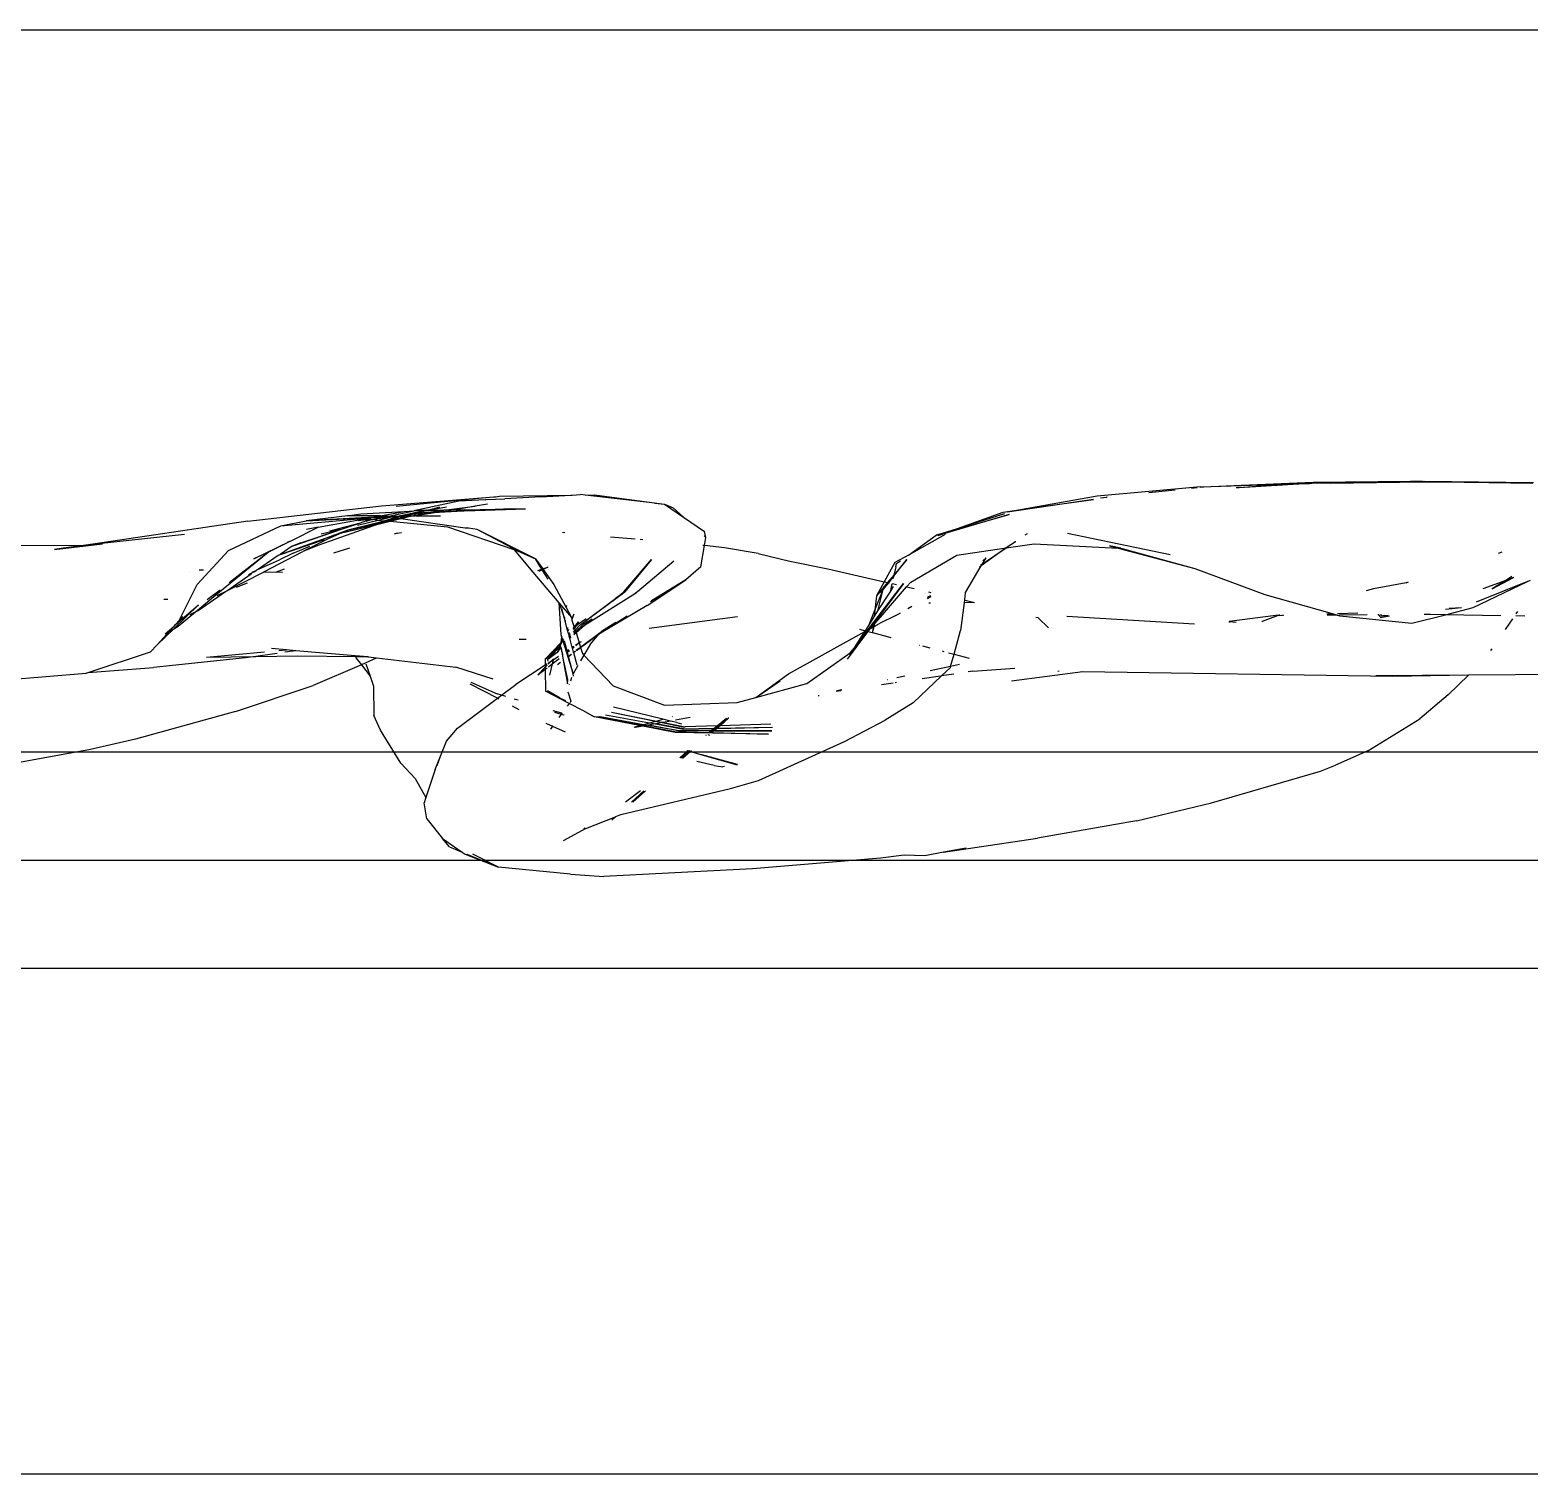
# Model space of a CAD drawing. Header units: millimetres. Extents: x -41292 to 298682, y -22072 to 33155.
# Drawn here: x 30890.4 to 31098, y -13759.4 to -13559.4 of the extents above; entities that cross this region are included whole.
import ezdxf

# ---------------------------------------------------------------- set-up
doc = ezdxf.new("R2010")
doc.units = ezdxf.units.MM
doc.layers.add('창호', color=4, linetype='Continuous')
doc.layers.add('틀', color=8, linetype='Continuous')

# ---------------------------------------------------------------- blocks, each defined once
blk = doc.blocks.new('rmfnasesx')
for p, q in [((58515.75, 1889.72), (58501.43, 1888.46)), ((58508.6, 1888.95), (58512.23, 1889.34)), ((58515.31, 1889.59), (58514.5, 1889.5)), ((58516.19, 1889.68), (58515.73, 1889.63)), ((58515.75, 1889.72), (58521.44, 1889.9)), ((58515.75, 1889.72), (58516.19, 1889.68)), ((58521.44, 1889.9), (58516.19, 1889.68)), ((58521.12, 1889.61), (58520.69, 1889.61)), ((58530.86, 1890.21), (58521.12, 1889.61)), ((58528.31, 1890.13), (58521.12, 1889.61)), ((58531.34, 1890.33), (58521.44, 1889.9)), ((58521.44, 1889.9), (58528.31, 1890.13)), ((58531.34, 1890.33), (58528.31, 1890.13)), ((58528.31, 1890.13), (58530.86, 1890.21)), ((58530.93, 1890.21), (58530.86, 1890.21)), ((58531.34, 1890.33), (58530.93, 1890.21)), ((58530.93, 1890.21), (58531.16, 1890.23)), ((58531.34, 1890.33), (58531.16, 1890.23)), ((58533.75, 1890.26), (58531.16, 1890.23)), ((58544.83, 1890.46), (58531.34, 1890.33)), ((58544.83, 1890.46), (58533.75, 1890.26)), ((58533.75, 1890.26), (58546.49, 1890.42)), ((58546.51, 1890.47), (58544.83, 1890.46)), ((58546.67, 1890.47), (58546.49, 1890.42)), ((58561.77, 1890.2), (58546.49, 1890.42)), ((58546.49, 1890.42), (58558.06, 1890.33)), ((58546.51, 1890.47), (58546.67, 1890.47)), ((58546.67, 1890.47), (58546.74, 1890.49)), ((58558.06, 1890.33), (58546.74, 1890.49)), ((58561.88, 1890.28), (58558.06, 1890.33)), ((58383.86, 1885), (58402.36, 1887.12)), ((58402.36, 1887.12), (58416.79, 1888.26)), ((58404.38, 1887.07), (58416.79, 1888.26)), ((58413.05, 1887.77), (58406.82, 1886.43)), ((58409.08, 1886.57), (58411.34, 1886.98)), ((58410.39, 1886.91), (58409.08, 1886.57)), ((58411, 1886.52), (58415.33, 1887.08)), ((58415.33, 1887.08), (58411.27, 1886.34)), ((58416.76, 1887.95), (58413.05, 1887.77)), ((58417.01, 1887.34), (58415.33, 1887.08)), ((58416.76, 1887.95), (58416.86, 1887.97)), ((58416.79, 1888.26), (58417.89, 1888.34)), ((58416.86, 1887.97), (58419.43, 1888.09)), ((58417.89, 1888.34), (58417.98, 1888.35)), ((58417.98, 1888.35), (58418.16, 1888.37)), ((58418.16, 1888.37), (58418.67, 1888.44)), ((58418.67, 1888.44), (58428.55, 1888.6)), ((58424.43, 1888.34), (58419.43, 1888.09)), ((58424.43, 1888.34), (58428.55, 1888.6)), ((58428.55, 1888.6), (58428.76, 1888.6)), ((58428.76, 1888.6), (58429.88, 1888.67)), ((58430.55, 1888.59), (58429.88, 1888.67)), ((58430.55, 1888.59), (58431.86, 1888.65)), ((58440.22, 1887.47), (58430.55, 1888.59)), ((58431.86, 1888.65), (58441.52, 1887.35)), ((58440.22, 1887.47), (58441.52, 1887.35)), ((58441.52, 1887.35), (58442.73, 1886.82)), ((58441.52, 1887.35), (58444.15, 1885.54)), ((58444.15, 1885.54), (58442.73, 1886.82)), ((58500.92, 1887.97), (58489.05, 1886.21)), ((58501.43, 1888.46), (58491.86, 1886.72)), ((58491.86, 1886.72), (58500.92, 1887.97)), ((58501.9, 1888.22), (58502.72, 1888.31)), ((58502.82, 1888.31), (58502.72, 1888.31)), ((58383.86, 1885), (58361.44, 1881.68)), ((58388.4, 1884.32), (58399.64, 1885.35)), ((58388.4, 1884.32), (58391.93, 1885.02)), ((58397.66, 1885.72), (58391.93, 1885.02)), ((58401.27, 1885.55), (58391.93, 1885.02)), ((58391.93, 1885.02), (58400.92, 1885.49)), ((58393.58, 1884.14), (58400, 1885.32)), ((58395.21, 1883.66), (58399.43, 1884.77)), ((58397.1, 1883.98), (58399.43, 1884.77)), ((58397.66, 1885.72), (58399.47, 1885.98)), ((58402.08, 1885.7), (58397.66, 1885.72)), ((58397.68, 1883.75), (58402.69, 1884.87)), ((58399.02, 1884.44), (58401.91, 1885.13)), ((58400.68, 1885.19), (58399.13, 1885.03)), ((58399.43, 1884.77), (58400.68, 1885.19)), ((58399.47, 1885.98), (58405.51, 1886.33)), ((58399.64, 1885.35), (58400, 1885.32)), ((58400, 1885.32), (58400.92, 1885.49)), ((58400, 1885.32), (58400.79, 1885.24)), ((58400.25, 1884.98), (58400.99, 1885.22)), ((58400.79, 1885.24), (58400.68, 1885.19)), ((58400.82, 1885.24), (58400.79, 1885.24)), ((58400.86, 1885.25), (58400.82, 1885.24)), ((58400.86, 1885.25), (58401.85, 1885.37)), ((58400.99, 1885.22), (58400.86, 1885.25)), ((58400.86, 1884.51), (58402.73, 1885.05)), ((58403, 1885.03), (58400.86, 1884.51)), ((58400.92, 1885.49), (58402.87, 1885.59)), ((58400.92, 1885.49), (58401.27, 1885.55)), ((58400.99, 1885.22), (58401.12, 1885.21)), ((58401.12, 1885.21), (58401.21, 1885.23)), ((58401.3, 1885.25), (58401.21, 1885.23)), ((58401.27, 1885.55), (58402.08, 1885.7)), ((58403.14, 1885.66), (58401.27, 1885.55)), ((58403.24, 1885.45), (58401.3, 1885.25)), ((58401.85, 1885.37), (58401.3, 1885.25)), ((58401.3, 1885.25), (58401.91, 1885.13)), ((58402.87, 1885.59), (58401.85, 1885.37)), ((58401.85, 1885.37), (58403.57, 1885.58)), ((58401.87, 1884.57), (58403.55, 1884.98)), ((58402.69, 1884.87), (58401.87, 1884.57)), ((58401.91, 1885.13), (58403.24, 1885.45)), ((58401.91, 1885.13), (58402.73, 1885.05)), ((58402.22, 1885.72), (58402.08, 1885.7)), ((58402.22, 1885.72), (58405.51, 1886.33)), ((58403.14, 1885.66), (58402.22, 1885.72)), ((58402.69, 1884.87), (58402.78, 1884.9)), ((58402.73, 1885.05), (58404.19, 1885.48)), ((58402.73, 1885.05), (58403, 1885.03)), ((58403, 1885.03), (58402.78, 1884.9)), ((58403.11, 1885.02), (58402.78, 1884.9)), ((58403.14, 1885.66), (58402.87, 1885.59)), ((58402.87, 1885.59), (58403.38, 1885.62)), ((58403.11, 1885.02), (58403, 1885.03)), ((58403.26, 1885.09), (58403.11, 1885.02)), ((58403.11, 1885.02), (58403.29, 1885)), ((58403.14, 1885.66), (58403.17, 1885.65)), ((58403.36, 1885.69), (58403.17, 1885.65)), ((58403.17, 1885.65), (58403.38, 1885.62)), ((58403.24, 1885.45), (58403.69, 1885.56)), ((58403.92, 1885.52), (58403.24, 1885.45)), ((58403.26, 1885.09), (58403.44, 1885.14)), ((58403.29, 1885), (58404.83, 1885.36)), ((58403.29, 1885), (58403.55, 1884.98)), ((58403.36, 1885.69), (58406.82, 1886.43)), ((58404, 1885.64), (58403.36, 1885.69)), ((58403.38, 1885.62), (58403.42, 1885.62)), ((58403.42, 1885.62), (58403.57, 1885.58)), ((58404.28, 1885.46), (58403.44, 1885.14)), ((58404.05, 1885.24), (58403.44, 1885.14)), ((58403.55, 1884.98), (58405.03, 1885.33)), ((58403.55, 1884.98), (58411.51, 1884.21)), ((58403.57, 1885.58), (58403.62, 1885.59)), ((58403.62, 1885.59), (58403.69, 1885.56)), ((58403.69, 1885.56), (58403.73, 1885.57)), ((58403.73, 1885.57), (58404, 1885.64)), ((58403.73, 1885.57), (58403.92, 1885.52)), ((58403.92, 1885.52), (58404.01, 1885.53)), ((58404, 1885.64), (58404.06, 1885.65)), ((58404.6, 1885.59), (58404.01, 1885.53)), ((58404.01, 1885.53), (58404.19, 1885.48)), ((58404.05, 1885.24), (58404.65, 1885.4)), ((58404.06, 1885.65), (58404.17, 1885.66)), ((58404.17, 1885.66), (58404.22, 1885.69)), ((58404.19, 1885.48), (58404.26, 1885.5)), ((58404.22, 1885.69), (58404.28, 1885.7)), ((58404.26, 1885.5), (58404.28, 1885.46)), ((58404.28, 1885.7), (58404.36, 1885.68)), ((58404.28, 1885.46), (58404.35, 1885.48)), ((58404.35, 1885.48), (58404.6, 1885.59)), ((58404.35, 1885.48), (58404.65, 1885.4)), ((58404.36, 1885.68), (58404.43, 1885.69)), ((58404.43, 1885.69), (58404.75, 1885.73)), ((58404.43, 1885.69), (58404.75, 1885.69)), ((58404.67, 1885.6), (58404.6, 1885.59)), ((58404.65, 1885.4), (58404.83, 1885.36)), ((58405.58, 1885.69), (58404.67, 1885.6)), ((58404.67, 1885.6), (58404.88, 1885.67)), ((58404.75, 1885.73), (58407.92, 1886.36)), ((58404.75, 1885.69), (58404.88, 1885.67)), ((58404.81, 1885.42), (58404.76, 1885.42)), ((58406.18, 1885.7), (58404.81, 1885.42)), ((58405.78, 1885.7), (58404.81, 1885.42)), ((58404.83, 1885.36), (58405.03, 1885.33)), ((58404.88, 1885.67), (58405.12, 1885.73)), ((58405.01, 1885.39), (58406.41, 1885.7)), ((58405.81, 1885.52), (58405.01, 1885.39)), ((58405.03, 1885.33), (58413.93, 1884.07)), ((58405.56, 1885.83), (58405.12, 1885.73)), ((58405.12, 1885.73), (58405.58, 1885.69)), ((58405.17, 1885.36), (58405.81, 1885.52)), ((58405.51, 1886.33), (58406.82, 1886.43)), ((58407.92, 1886.36), (58405.56, 1885.83)), ((58405.56, 1885.83), (58406.91, 1885.99)), ((58405.78, 1885.7), (58405.58, 1885.69)), ((58405.93, 1885.73), (58405.78, 1885.7)), ((58406.95, 1885.71), (58405.81, 1885.52)), ((58405.81, 1885.52), (58406.41, 1885.7)), ((58406.91, 1885.99), (58405.93, 1885.73)), ((58406.18, 1885.7), (58405.93, 1885.73)), ((58406.34, 1885.73), (58406.18, 1885.7)), ((58406.41, 1885.7), (58406.34, 1885.73)), ((58406.41, 1885.7), (58406.55, 1885.73)), ((58406.55, 1885.73), (58406.58, 1885.7)), ((58406.58, 1885.7), (58406.7, 1885.73)), ((58406.7, 1885.73), (58407.07, 1885.85)), ((58406.7, 1885.73), (58406.95, 1885.71)), ((58406.82, 1886.43), (58407.54, 1886.49)), ((58407.02, 1886.01), (58406.91, 1885.99)), ((58407.11, 1885.73), (58406.95, 1885.71)), ((58408.71, 1886.5), (58407.02, 1886.01)), ((58408.83, 1886.24), (58407.02, 1886.01)), ((58407.92, 1886.05), (58407.02, 1886.01)), ((58407.07, 1885.85), (58407.27, 1885.87)), ((58409.07, 1886.05), (58407.11, 1885.73)), ((58407.11, 1885.73), (58410.54, 1885.74)), ((58407.27, 1885.87), (58407.92, 1886.05)), ((58407.54, 1886.49), (58408.55, 1886.5)), ((58408.55, 1886.5), (58407.92, 1886.36)), ((58407.92, 1886.05), (58408.09, 1886.06)), ((58408.2, 1886.1), (58408.09, 1886.06)), ((58408.26, 1886.1), (58408.2, 1886.1)), ((58408.26, 1886.1), (58410.42, 1886.28)), ((58408.26, 1886.1), (58408.83, 1886.24)), ((58409.64, 1886.15), (58408.26, 1886.1)), ((58408.55, 1886.5), (58408.71, 1886.5)), ((58408.71, 1886.5), (58408.83, 1886.5)), ((58409.08, 1886.57), (58408.83, 1886.5)), ((58408.83, 1886.24), (58411, 1886.52)), ((58408.83, 1886.5), (58411, 1886.52)), ((58408.83, 1886.24), (58410.42, 1886.28)), ((58409.17, 1886.06), (58409.07, 1886.05)), ((58409.64, 1886.15), (58409.17, 1886.06)), ((58409.7, 1886.15), (58409.64, 1886.15)), ((58410.42, 1886.28), (58409.7, 1886.15)), ((58410.34, 1886.18), (58409.7, 1886.15)), ((58415.33, 1886.45), (58410.34, 1886.18)), ((58411.84, 1886.34), (58410.34, 1886.18)), ((58410.42, 1886.28), (58410.52, 1886.28)), ((58410.52, 1886.28), (58410.56, 1886.3)), ((58410.56, 1886.3), (58410.62, 1886.3)), ((58410.62, 1886.3), (58410.68, 1886.32)), ((58410.68, 1886.32), (58410.75, 1886.32)), ((58410.75, 1886.32), (58410.79, 1886.3)), ((58410.79, 1886.3), (58411.27, 1886.34)), ((58413.87, 1886.55), (58411, 1886.52)), ((58411.27, 1886.34), (58411.84, 1886.34)), ((58411.84, 1886.34), (58412.28, 1886.38)), ((58412.28, 1886.38), (58420.23, 1886.71)), ((58412.28, 1886.38), (58413.87, 1886.55)), ((58412.28, 1886.38), (58415.33, 1886.45)), ((58413.87, 1886.55), (58420.23, 1886.71)), ((58420.23, 1886.71), (58415.33, 1886.45)), ((58415.33, 1886.45), (58422.28, 1886.67)), ((58420.23, 1886.71), (58422.28, 1886.67)), ((58444.15, 1885.54), (58447.08, 1883.53)), ((58489.26, 1885.92), (58480.34, 1883.29)), ((58480.85, 1883.5), (58489.26, 1885.92)), ((58482.1, 1883.95), (58488.45, 1886.25)), ((58482.1, 1883.95), (58488.68, 1886.05)), ((58488.45, 1886.25), (58491.86, 1886.72)), ((58491.86, 1886.72), (58489.05, 1886.21)), ((58375.06, 1883.14), (58361.44, 1881.68)), ((58381.15, 1880.93), (58388.4, 1884.32)), ((58388.31, 1880.37), (58395.77, 1883.05)), ((58389.75, 1882.22), (58393.58, 1884.14)), ((58390, 1881.53), (58397.1, 1883.98)), ((58391.17, 1881.98), (58397.1, 1883.98)), ((58395.33, 1882.74), (58391.48, 1880.76)), ((58393.58, 1884.14), (58391.98, 1883.85)), ((58401.87, 1884.57), (58393.66, 1881.65)), ((58394.01, 1883.24), (58397.1, 1883.98)), ((58395.33, 1882.74), (58396.47, 1883.23)), ((58395.33, 1882.74), (58395.98, 1883.1)), ((58395.98, 1883.1), (58395.77, 1883.05)), ((58395.98, 1883.1), (58396.01, 1883.11)), ((58396.01, 1883.11), (58396.06, 1883.12)), ((58396.09, 1883.14), (58396.06, 1883.12)), ((58396.09, 1883.14), (58396.29, 1883.24)), ((58396.47, 1883.23), (58396.09, 1883.14)), ((58397.68, 1883.75), (58396.29, 1883.24)), ((58396.29, 1883.24), (58396.47, 1883.23)), ((58396.47, 1883.23), (58396.75, 1883.35)), ((58396.75, 1883.35), (58396.86, 1883.38)), ((58396.86, 1883.38), (58401.87, 1884.57)), ((58396.86, 1883.38), (58397.68, 1883.75)), ((58400.86, 1884.51), (58397.68, 1883.75)), ((58404.54, 1883.3), (58404.11, 1883.17)), ((58404.54, 1883.3), (58405.14, 1883.43)), ((58411.51, 1884.21), (58420.67, 1881.07)), ((58413.93, 1884.07), (58414.3, 1884.05)), ((58414.4, 1884), (58414.3, 1884.05)), ((58415.62, 1883.82), (58414.4, 1884)), ((58421.27, 1880.83), (58415.62, 1883.82)), ((58423.69, 1879.78), (58415.62, 1883.82)), ((58427.72, 1883.37), (58427.42, 1883.39)), ((58434.08, 1882.83), (58437.47, 1882.54)), ((58447.27, 1882.73), (58447.02, 1882.93)), ((58447.07, 1881.59), (58447.27, 1882.73)), ((58447.27, 1882.73), (58447.08, 1883.53)), ((58480.4, 1883.12), (58475.33, 1880.29)), ((58475.33, 1880.29), (58479.17, 1883.02)), ((58479.17, 1883.02), (58482.1, 1883.95)), ((58480.85, 1883.5), (58479.17, 1883.02)), ((58479.17, 1883.02), (58480, 1883.19)), ((58479.45, 1882.99), (58480, 1883.19)), ((58480, 1883.19), (58480.05, 1883.2)), ((58480.13, 1883.22), (58480.05, 1883.2)), ((58480.34, 1883.29), (58480.13, 1883.22)), ((58480.34, 1883.29), (58480.85, 1883.5)), ((58491.77, 1883.23), (58491.45, 1883.02)), ((58511.57, 1880.31), (58497.34, 1883.26)), ((58348.43, 1881.61), (58361.4, 1881.68)), ((58357.05, 1881.04), (58363.7, 1881.82)), ((58358.33, 1881.26), (58357.05, 1881.04)), ((58359.36, 1881.38), (58358.33, 1881.26)), ((58362.72, 1881.76), (58359.36, 1881.38)), ((58361.4, 1881.68), (58359.36, 1881.38)), ((58361.4, 1881.68), (58361.44, 1881.68)), ((58376.83, 1876.23), (58381.15, 1880.93)), ((58379.71, 1874.99), (58386.67, 1880.67)), ((58381.27, 1876.49), (58386.67, 1880.67)), ((58384.66, 1879.75), (58389.61, 1882.18)), ((58386.67, 1880.67), (58384.66, 1879.75)), ((58386.05, 1877.96), (58391.48, 1880.76)), ((58386.67, 1880.67), (58389.61, 1882.18)), ((58394.41, 1882.4), (58388.16, 1880.27)), ((58390, 1881.53), (58388.31, 1880.37)), ((58389.35, 1882.12), (58389.61, 1882.18)), ((58389.61, 1882.18), (58389.63, 1882.2)), ((58389.63, 1882.2), (58389.75, 1882.22)), ((58391.17, 1881.98), (58390, 1881.53)), ((58390.14, 1880.53), (58392.41, 1881.5)), ((58393.66, 1881.65), (58391.48, 1880.76)), ((58397.92, 1881.26), (58395.69, 1880.57)), ((58420.67, 1881.07), (58420.7, 1881.03)), ((58420.7, 1881.03), (58421.27, 1880.83)), ((58420.7, 1881.03), (58423.3, 1877.91)), ((58421.27, 1880.83), (58423.69, 1879.78)), ((58438.19, 1882.48), (58438.56, 1882.45)), ((58446.55, 1878.67), (58447.07, 1881.59)), ((58447.07, 1881.59), (58446.87, 1881.61)), ((58449.86, 1881.29), (58447.07, 1881.59)), ((58454.51, 1880.5), (58449.86, 1881.29)), ((58482, 1880.27), (58488.85, 1881.27)), ((58488.85, 1881.27), (58485.41, 1878.8)), ((58485.58, 1879.09), (58488.85, 1881.27)), ((58490.14, 1882.14), (58488.85, 1881.27)), ((58488.85, 1881.27), (58492.72, 1881.84)), ((58490.2, 1882.14), (58490.14, 1882.14)), ((58492.72, 1881.84), (58504.38, 1881.24)), ((58504.73, 1881.23), (58503.17, 1881.57)), ((58503.17, 1881.57), (58504.38, 1881.24)), ((58504.38, 1881.24), (58514.97, 1878.42)), ((58504.38, 1881.24), (58504.73, 1881.23)), ((58504.73, 1881.23), (58514.97, 1878.42)), ((58557.01, 1880.55), (58557.17, 1880.6)), ((58557.17, 1880.6), (58557.54, 1880.73)), ((58388.03, 1880.22), (58385.32, 1878.32)), ((58385.32, 1878.32), (58388.23, 1879.62)), ((58388.16, 1880.27), (58388.03, 1880.22)), ((58388.18, 1880.32), (58388.16, 1880.27)), ((58388.18, 1880.32), (58388.31, 1880.37)), ((58390.14, 1880.53), (58388.23, 1879.62)), ((58424.56, 1878.34), (58423.69, 1879.78)), ((58423.69, 1879.78), (58424.68, 1878.39)), ((58424.68, 1878.39), (58425.37, 1878.62)), ((58425.37, 1878.62), (58424.74, 1878.31)), ((58435.92, 1875.19), (58439.74, 1879.66)), ((58439.74, 1879.66), (58436.03, 1875.19)), ((58442.82, 1879.43), (58437.78, 1875.2)), ((58446.55, 1878.67), (58444.47, 1876.86)), ((58454.51, 1880.5), (58458.88, 1879.44)), ((58458.88, 1879.44), (58464.15, 1878.4)), ((58473.45, 1879.24), (58471.97, 1876.6)), ((58473.26, 1877.32), (58475.1, 1879.65)), ((58475.1, 1879.65), (58473.31, 1877.52)), ((58473.56, 1878.66), (58473.31, 1877.52)), ((58475.33, 1880.29), (58473.45, 1879.24)), ((58473.56, 1878.66), (58473.66, 1879.11)), ((58473.66, 1879.11), (58474.06, 1879.39)), ((58474.2, 1879.43), (58474.06, 1879.39)), ((58475.63, 1876.55), (58482, 1880.27)), ((58483.2, 1875.09), (58485.41, 1878.8)), ((58485.41, 1878.8), (58485.15, 1878.62)), ((58485.31, 1878.9), (58485.3, 1878.88)), ((58485.31, 1878.9), (58485.57, 1879.06)), ((58485.41, 1878.8), (58485.57, 1879.06)), ((58485.57, 1879.06), (58485.58, 1879.09)), ((58485.58, 1879.09), (58486.07, 1879.9)), ((58485.63, 1879.47), (58486.07, 1879.9)), ((58375.74, 1877.93), (58375.7, 1877.93)), ((58377.11, 1878.24), (58377.72, 1878.22)), ((58380.92, 1875.32), (58385.92, 1877.89)), ((58380.92, 1875.32), (58384.29, 1877.69)), ((58384.1, 1877.63), (58383.93, 1877.52)), ((58384.16, 1877.65), (58384.1, 1877.63)), ((58384.31, 1877.76), (58384.16, 1877.65)), ((58384.16, 1877.65), (58384.29, 1877.69)), ((58384.29, 1877.69), (58384.4, 1877.77)), ((58384.4, 1877.77), (58384.31, 1877.76)), ((58384.43, 1877.82), (58384.4, 1877.77)), ((58384.51, 1877.9), (58384.43, 1877.82)), ((58384.61, 1877.91), (58384.51, 1877.9)), ((58384.61, 1877.91), (58384.75, 1878)), ((58384.64, 1877.98), (58384.61, 1877.91)), ((58384.67, 1878), (58384.64, 1877.98)), ((58384.67, 1878), (58384.73, 1878)), ((58384.78, 1878.07), (58384.73, 1878)), ((58384.73, 1878), (58384.75, 1878)), ((58384.75, 1878), (58384.8, 1878.04)), ((58384.78, 1878.07), (58384.85, 1878.07)), ((58384.8, 1878.04), (58384.85, 1878.07)), ((58384.85, 1878.07), (58385.03, 1878.19)), ((58385.32, 1878.32), (58385.03, 1878.19)), ((58385.92, 1877.89), (58386.05, 1877.96)), ((58387.78, 1877.91), (58385.92, 1877.89)), ((58386.05, 1877.96), (58387.78, 1877.91)), ((58388.87, 1878.32), (58387.78, 1877.91)), ((58388.63, 1877.88), (58387.78, 1877.91)), ((58423.3, 1877.91), (58423.33, 1877.92)), ((58423.3, 1877.91), (58426.92, 1873.68)), ((58424, 1878.15), (58424.56, 1878.34)), ((58424.62, 1878.24), (58424.16, 1878.01)), ((58424.56, 1878.34), (58424.68, 1878.39)), ((58424.62, 1878.24), (58424.56, 1878.34)), ((58424.74, 1878.31), (58424.62, 1878.24)), ((58425.41, 1876.93), (58424.62, 1878.24)), ((58424.68, 1878.39), (58424.74, 1878.31)), ((58424.74, 1878.31), (58426.23, 1876.2)), ((58439.14, 1873.32), (58444.47, 1876.86)), ((58444.47, 1876.86), (58439.61, 1873.83)), ((58444.47, 1876.86), (58439.75, 1873.97)), ((58464.15, 1878.4), (58471.97, 1876.6)), ((58471.97, 1876.6), (58470.88, 1874.66)), ((58472.44, 1876.49), (58470.88, 1874.66)), ((58471.84, 1875.52), (58472.58, 1876.46)), ((58471.97, 1876.6), (58472.44, 1876.49)), ((58473.31, 1877.52), (58472.44, 1876.49)), ((58472.44, 1876.49), (58472.58, 1876.46)), ((58472.58, 1876.46), (58473.26, 1877.32)), ((58472.58, 1876.46), (58472.66, 1876.44)), ((58473.26, 1877.32), (58473.19, 1877.03)), ((58473.31, 1877.52), (58473.26, 1877.32)), ((58475.06, 1875.89), (58475.63, 1876.55)), ((58514.97, 1878.42), (58524.67, 1874.83)), ((58544.22, 1876.46), (58539.72, 1875.6)), ((58544.22, 1876.46), (58544.58, 1876.58)), ((58553.53, 1873.01), (58561.06, 1876.64)), ((58561.06, 1876.64), (58553.92, 1873.74)), ((58558.02, 1876.78), (58554.85, 1875.62)), ((58556.13, 1875.61), (58559.11, 1877.18)), ((58558.02, 1876.78), (58556.13, 1875.61)), ((58558.86, 1877.3), (58558.02, 1876.78)), ((58559.11, 1877.18), (58558.02, 1876.78)), ((58561.06, 1876.64), (58561.44, 1876.82)), ((58374.39, 1871.3), (58376.83, 1876.23)), ((58376.58, 1872.41), (58379.71, 1874.99)), ((58376.96, 1872.6), (58380.75, 1875.22)), ((58378.21, 1874.12), (58379.99, 1875.49)), ((58380.22, 1874.95), (58379.57, 1874.63)), ((58380.22, 1874.95), (58380.75, 1875.22)), ((58380.75, 1875.22), (58380.92, 1875.32)), ((58383.75, 1876.38), (58382.25, 1875.81)), ((58426.23, 1876.2), (58427.91, 1873.03)), ((58429.83, 1870.56), (58436.03, 1875.19)), ((58430.45, 1870.56), (58437.54, 1875.03)), ((58436.03, 1875.19), (58434.75, 1874.29)), ((58434.75, 1874.29), (58435.92, 1875.19)), ((58435.92, 1875.19), (58436.03, 1875.19)), ((58437.51, 1875.03), (58437.64, 1875.11)), ((58437.64, 1875.11), (58437.54, 1875.03)), ((58437.78, 1875.2), (58437.64, 1875.11)), ((58468.08, 1867.81), (58474.63, 1876.33)), ((58470.67, 1872.65), (58471.84, 1875.52)), ((58470.88, 1874.66), (58470.67, 1872.65)), ((58474.63, 1876.33), (58470.75, 1871.12)), ((58471.84, 1875.52), (58470.88, 1874.66)), ((58471.1, 1872.54), (58471.84, 1875.52)), ((58471.1, 1872.54), (58472.78, 1875.17)), ((58471.43, 1871.7), (58475.06, 1875.89)), ((58473.03, 1876.29), (58472.78, 1875.17)), ((58472.78, 1875.17), (58473.25, 1875.92)), ((58473.1, 1876.34), (58473.65, 1876.21)), ((58475.06, 1875.89), (58476.09, 1875.65)), ((58478.4, 1874.49), (58477.93, 1874.21)), ((58477.97, 1874.44), (58478.4, 1874.69)), ((58478.09, 1875.19), (58478.41, 1875.12)), ((58483.19, 1875.07), (58483.02, 1873.68)), ((58483.19, 1875.07), (58483.2, 1875.09)), ((58524.67, 1874.83), (58533.97, 1872.18)), ((58539.72, 1875.6), (58538.69, 1875.33)), ((58372.75, 1874.15), (58372.2, 1874.14)), ((58373.59, 1870.08), (58376.99, 1873.41)), ((58373.8, 1870.64), (58376.99, 1873.41)), ((58374.19, 1870.43), (58376.58, 1872.41)), ((58375.88, 1872.05), (58376.58, 1872.41)), ((58376.58, 1872.41), (58376.96, 1872.6)), ((58426.92, 1873.68), (58427.19, 1869.28)), ((58426.92, 1873.68), (58426.97, 1873.62)), ((58426.97, 1873.62), (58428.64, 1871.65)), ((58426.97, 1873.62), (58427.68, 1871.5)), ((58427.68, 1871.5), (58427.31, 1872.86)), ((58427.96, 1873.32), (58427.91, 1873.03)), ((58427.91, 1873.03), (58428.64, 1871.65)), ((58429.83, 1870.56), (58434.75, 1874.29)), ((58439.14, 1873.32), (58432.75, 1869.53)), ((58469.82, 1870.53), (58470.67, 1872.65)), ((58470.67, 1872.65), (58470.58, 1871.72)), ((58470.58, 1871.72), (58471.1, 1872.54)), ((58473.58, 1871.92), (58474.21, 1872.28)), ((58475.23, 1872.87), (58475.79, 1873.19)), ((58478.38, 1873.63), (58478.12, 1873.62)), ((58483.02, 1873.68), (58482.53, 1869.84)), ((58484.32, 1873.7), (58483.02, 1873.68)), ((58483.19, 1874.02), (58484.45, 1873.73)), ((58534.71, 1872.2), (58537.54, 1872.3)), ((58551.88, 1872.99), (58549.66, 1872.75)), ((58549.7, 1872.03), (58553.53, 1873.01)), ((58551.88, 1872.99), (58550.2, 1872.88)), ((58559.49, 1872.17), (58559.68, 1872.45)), ((58372.4, 1869.37), (58373.64, 1870.46)), ((58373.64, 1870.46), (58372.97, 1869.71)), ((58373.59, 1870.08), (58374.19, 1870.43)), ((58373.64, 1870.46), (58373.69, 1870.5)), ((58373.69, 1870.5), (58373.8, 1870.64)), ((58373.8, 1870.64), (58374.37, 1871.27)), ((58374.37, 1871.27), (58374.39, 1871.3)), ((58374.39, 1871.3), (58374.83, 1871.8)), ((58427.7, 1871.65), (58427.68, 1871.5)), ((58427.82, 1870.99), (58427.68, 1871.5)), ((58427.82, 1870.99), (58427.83, 1871.24)), ((58428.08, 1870.01), (58427.82, 1870.99)), ((58428.64, 1871.65), (58428.71, 1871.44)), ((58428.71, 1871.44), (58428.68, 1871.39)), ((58428.68, 1871.39), (58428.73, 1871.36)), ((58428.73, 1871.36), (58428.7, 1871.28)), ((58428.7, 1871.28), (58429.05, 1870.32)), ((58428.99, 1872.1), (58428.71, 1871.44)), ((58428.99, 1872.1), (58428.73, 1871.36)), ((58428.88, 1870.11), (58429.05, 1870.32)), ((58429.05, 1870.32), (58429.63, 1871.02)), ((58429.05, 1870.32), (58429.08, 1870.23)), ((58429.63, 1871.02), (58429.08, 1870.23)), ((58429.08, 1870.23), (58429.09, 1870.18)), ((58429.5, 1870.61), (58429.09, 1870.18)), ((58429.19, 1869.88), (58429.83, 1870.56)), ((58429.24, 1869.7), (58430.39, 1870.77)), ((58429.29, 1869.54), (58430.45, 1870.56)), ((58430.68, 1871.44), (58429.5, 1870.61)), ((58430.39, 1870.77), (58431.52, 1871.45)), ((58436.39, 1871.81), (58432.75, 1869.53)), ((58434.82, 1870.94), (58432.82, 1869.71)), ((58451.67, 1871.72), (58439.42, 1870.11)), ((58469.36, 1869.81), (58469.82, 1870.53)), ((58469.82, 1870.53), (58470.58, 1871.72)), ((58470.48, 1870.75), (58469.96, 1870.05)), ((58469.96, 1870.05), (58470.46, 1870.54)), ((58469.96, 1870.05), (58470.43, 1870.31)), ((58470.36, 1869.55), (58470.57, 1870.39)), ((58470.43, 1870.31), (58470.36, 1869.55)), ((58470.46, 1870.54), (58470.43, 1870.31)), ((58470.43, 1870.31), (58470.57, 1870.39)), ((58470.46, 1870.54), (58470.67, 1870.79)), ((58470.48, 1870.75), (58470.46, 1870.54)), ((58470.75, 1871.12), (58470.48, 1870.75)), ((58470.57, 1870.39), (58470.67, 1870.79)), ((58470.57, 1870.39), (58471.29, 1870.79)), ((58470.67, 1870.79), (58471.43, 1871.7)), ((58470.67, 1870.79), (58470.75, 1871.12)), ((58473.58, 1871.92), (58471.29, 1870.79)), ((58493.29, 1871.58), (58492.96, 1871.66)), ((58494.73, 1870.2), (58493.29, 1871.58)), ((58514.93, 1870.72), (58497.27, 1871.76)), ((58526.17, 1871.92), (58519.72, 1871.09)), ((58519.81, 1870.95), (58519.72, 1871.09)), ((58519.72, 1871.09), (58520.69, 1870.97)), ((58524.29, 1871.07), (58524.24, 1871.06)), ((58526.5, 1871.93), (58524.29, 1871.07)), ((58526.5, 1871.93), (58526.17, 1871.92)), ((58526.69, 1872), (58526.5, 1871.93)), ((58526.5, 1871.93), (58527.1, 1871.95)), ((58527.31, 1871.93), (58527.1, 1871.95)), ((58533.24, 1872.16), (58533.97, 1872.18)), ((58534.66, 1871.98), (58533.28, 1871.97)), ((58533.97, 1872.18), (58534.66, 1871.98)), ((58534.66, 1871.98), (58535.04, 1871.87)), ((58538.82, 1872.01), (58534.93, 1871.98)), ((58535.04, 1871.87), (58545.02, 1870.84)), ((58540.45, 1872.02), (58540.31, 1872.02)), ((58540.84, 1871.99), (58540.42, 1871.9)), ((58540.48, 1871.82), (58541.3, 1871.94)), ((58541.74, 1871.9), (58540.52, 1871.77)), ((58540.64, 1871.64), (58541.93, 1871.88)), ((58545.02, 1870.84), (58549.7, 1872.03)), ((58547.59, 1872.07), (58546.71, 1872.07)), ((58549.7, 1872.03), (58547.59, 1872.07)), ((58557.36, 1871.89), (58549.7, 1872.03)), ((58557.99, 1869.98), (58559.01, 1871.47)), ((58560.67, 1871.82), (58559.44, 1871.85)), ((58371.31, 1867.85), (58373.59, 1870.08)), ((58372.93, 1869.69), (58371.31, 1867.85)), ((58372.4, 1869.37), (58372.93, 1869.69)), ((58372.97, 1869.71), (58372.93, 1869.69)), ((58372.97, 1869.71), (58373.59, 1870.08)), ((58422.39, 1868.59), (58421.41, 1868.57)), ((58427.17, 1868.14), (58425.02, 1865.85)), ((58427.26, 1868.15), (58427.15, 1867.86)), ((58427.17, 1868.14), (58427.15, 1868.01)), ((58427.29, 1868.95), (58427.17, 1868.14)), ((58427.19, 1869.28), (58427.29, 1868.95)), ((58427.26, 1868.15), (58427.29, 1868.18)), ((58427.31, 1869.06), (58427.29, 1868.95)), ((58427.29, 1868.95), (58427.43, 1868.5)), ((58427.29, 1868.18), (58427.47, 1868.39)), ((58427.34, 1868.32), (58427.29, 1868.18)), ((58427.36, 1868.34), (58427.34, 1868.32)), ((58427.43, 1868.5), (58427.36, 1868.34)), ((58427.47, 1868.39), (58427.36, 1868.34)), ((58427.51, 1868.69), (58427.43, 1868.5)), ((58427.43, 1868.5), (58427.45, 1868.44)), ((58427.57, 1868.57), (58427.45, 1868.44)), ((58427.45, 1868.44), (58427.59, 1868.54)), ((58427.45, 1868.44), (58427.47, 1868.39)), ((58427.47, 1868.39), (58428.87, 1863.85)), ((58427.73, 1868.2), (58427.69, 1868.35)), ((58427.75, 1868.23), (58427.73, 1868.2)), ((58427.74, 1868.16), (58427.73, 1868.2)), ((58427.74, 1868.16), (58427.77, 1868.19)), ((58428.04, 1867), (58427.74, 1868.16)), ((58428.17, 1870.2), (58428.08, 1870.01)), ((58428.15, 1869.75), (58428.08, 1870.01)), ((58428.24, 1869.99), (58428.15, 1869.75)), ((58428.26, 1869.36), (58428.15, 1869.75)), ((58428.26, 1869.36), (58428.39, 1869.52)), ((58428.41, 1869.46), (58428.26, 1869.36)), ((58428.26, 1869.36), (58428.32, 1869.14)), ((58428.45, 1869.33), (58428.32, 1869.14)), ((58428.36, 1869), (58428.32, 1869.14)), ((58428.36, 1869), (58428.51, 1869.16)), ((58428.39, 1868.89), (58428.36, 1869)), ((58428.39, 1868.89), (58428.54, 1869.04)), ((58428.41, 1868.8), (58428.39, 1868.89)), ((58428.58, 1868.94), (58428.41, 1868.8)), ((58428.42, 1868.77), (58428.41, 1868.8)), ((58428.42, 1868.77), (58428.59, 1868.91)), ((58428.77, 1867.48), (58428.42, 1868.77)), ((58429.09, 1870.18), (58428.9, 1869.97)), ((58428.95, 1869.63), (58429.19, 1869.88)), ((58428.98, 1869.45), (58429.24, 1869.7)), ((58429, 1869.28), (58429.29, 1869.54)), ((58429.09, 1870.18), (58429.19, 1869.88)), ((58429.19, 1869.88), (58429.24, 1869.7)), ((58429.24, 1869.7), (58429.29, 1869.54)), ((58429.29, 1869.54), (58429.73, 1868.11)), ((58429.98, 1868.27), (58429.73, 1868.11)), ((58429.91, 1867.54), (58432.82, 1869.71)), ((58429.93, 1867.48), (58432.51, 1869.36)), ((58431.25, 1867.9), (58432.51, 1869.36)), ((58432.51, 1869.36), (58432.82, 1869.71)), ((58432.51, 1869.36), (58432.75, 1869.53)), ((58432.75, 1869.53), (58432.82, 1869.71)), ((58458.7, 1863.86), (58469.27, 1869.68)), ((58469.08, 1868.9), (58467.23, 1866.42)), ((58467.84, 1867.42), (58469.08, 1868.9)), ((58468.08, 1867.81), (58469.27, 1869.68)), ((58468.56, 1870.02), (58469.36, 1869.81)), ((58469.28, 1869.14), (58469.08, 1868.9)), ((58469.27, 1869.68), (58469.36, 1869.81)), ((58469.71, 1869.72), (58469.28, 1869.14)), ((58469.96, 1870.05), (58469.71, 1869.72)), ((58469.71, 1869.72), (58470.36, 1869.55)), ((58470.36, 1869.55), (58470.35, 1869.48)), ((58470.36, 1869.55), (58472.86, 1868.89)), ((58481.63, 1866.57), (58482.53, 1869.84)), ((58361.73, 1864.01), (58370.37, 1866.89)), ((58371.31, 1867.85), (58370.37, 1866.89)), ((58378.14, 1866.13), (58386.15, 1866.87)), ((58378.14, 1866.13), (58384.94, 1866.24)), ((58384.94, 1866.24), (58383.51, 1866.04)), ((58387.89, 1866.67), (58384.94, 1866.24)), ((58384.94, 1866.24), (58390.76, 1866.34)), ((58389.2, 1867.15), (58387.1, 1867.33)), ((58388.12, 1867.05), (58389.2, 1867.15)), ((58390.48, 1867.04), (58388.97, 1866.82)), ((58390.48, 1867.04), (58389.2, 1867.15)), ((58398.71, 1866.35), (58390.48, 1867.04)), ((58390.76, 1866.34), (58398.75, 1866.23)), ((58398.71, 1866.35), (58398.75, 1866.23)), ((58400.45, 1866.21), (58398.71, 1866.35)), ((58398.75, 1866.23), (58400.45, 1866.21)), ((58398.75, 1866.23), (58398.82, 1866.04)), ((58399.64, 1865.11), (58401.66, 1866.06)), ((58400.53, 1866.2), (58400.45, 1866.21)), ((58400.53, 1866.2), (58401.66, 1866.06)), ((58401.66, 1866.06), (58412.63, 1864.74)), ((58426.03, 1866.65), (58425.02, 1865.85)), ((58425.4, 1866.09), (58425.02, 1865.85)), ((58425.38, 1865.84), (58426.77, 1867.3)), ((58426.69, 1866.8), (58425.38, 1865.84)), ((58425.38, 1865.84), (58426.03, 1866.65)), ((58425.4, 1866.09), (58425.38, 1865.84)), ((58425.4, 1866.09), (58426.03, 1866.65)), ((58426.03, 1866.65), (58426.27, 1866.94)), ((58426.88, 1866.24), (58426.12, 1865.74)), ((58426.27, 1866.94), (58427.15, 1868.01)), ((58426.72, 1867.33), (58426.27, 1866.94)), ((58426.27, 1866.94), (58426.77, 1867.3)), ((58427.19, 1867.52), (58426.69, 1866.8)), ((58426.98, 1867.49), (58426.69, 1866.8)), ((58426.98, 1867.49), (58426.72, 1867.33)), ((58426.77, 1867.3), (58426.98, 1867.49)), ((58426.98, 1867.49), (58427.04, 1867.63)), ((58427.12, 1867.83), (58427.04, 1867.63)), ((58427.04, 1867.63), (58427.15, 1867.73)), ((58427.15, 1867.7), (58427.04, 1867.63)), ((58427.04, 1867.63), (58427.16, 1867.65)), ((58427.15, 1867.86), (58427.12, 1867.83)), ((58427.15, 1867.73), (58427.12, 1867.83)), ((58427.15, 1868.01), (58427.15, 1867.86)), ((58427.15, 1867.7), (58427.15, 1867.73)), ((58427.16, 1867.65), (58427.15, 1867.7)), ((58427.19, 1867.52), (58427.16, 1867.65)), ((58427.19, 1867.52), (58427.26, 1867.23)), ((58427.26, 1867.23), (58427.24, 1867.2)), ((58427.24, 1867.2), (58427.4, 1866.58)), ((58427.4, 1866.58), (58427.36, 1866.55)), ((58427.4, 1866.58), (58427.41, 1866.31)), ((58427.45, 1866.34), (58427.4, 1866.58)), ((58427.41, 1866.31), (58427.45, 1866.34)), ((58427.41, 1866.31), (58427.51, 1865.73)), ((58427.57, 1865.77), (58427.45, 1866.34)), ((58428.31, 1867.18), (58428.04, 1867)), ((58428.09, 1866.83), (58428.04, 1867)), ((58428.09, 1866.83), (58428.38, 1867.05)), ((58428.23, 1866.28), (58428.09, 1866.83)), ((58428.23, 1866.28), (58428.63, 1866.58)), ((58428.24, 1866.26), (58428.23, 1866.28)), ((58428.24, 1866.26), (58428.64, 1866.55)), ((58428.87, 1863.85), (58428.24, 1866.26)), ((58429, 1867.63), (58428.77, 1867.48)), ((58428.8, 1867.37), (58428.77, 1867.48)), ((58428.8, 1867.37), (58429.03, 1867.54)), ((58428.95, 1866.82), (58428.8, 1867.37)), ((58428.95, 1866.82), (58429.2, 1867.01)), ((58428.96, 1866.78), (58428.95, 1866.82)), ((58428.96, 1866.78), (58429.21, 1866.96)), ((58428.96, 1866.78), (58429.42, 1865.09)), ((58429.73, 1868.11), (58429.23, 1867.78)), ((58429.24, 1867.71), (58429.73, 1868.11)), ((58429.33, 1867.11), (58429.91, 1867.54)), ((58429.34, 1867.06), (58429.93, 1867.48)), ((58429.73, 1868.11), (58429.91, 1867.54)), ((58429.91, 1867.54), (58429.93, 1867.48)), ((58430.39, 1866.43), (58429.92, 1865.64)), ((58429.93, 1867.48), (58430.18, 1866.64)), ((58430.18, 1866.64), (58430.39, 1866.43)), ((58431.25, 1867.9), (58430.39, 1866.43)), ((58430.39, 1866.43), (58434.44, 1862.18)), ((58461.26, 1862.51), (58467.26, 1866.74)), ((58467.23, 1866.42), (58466.84, 1865.85)), ((58467.23, 1866.42), (58467.84, 1867.42)), ((58467.26, 1866.74), (58467.84, 1867.42)), ((58467.84, 1867.42), (58468.08, 1867.81)), ((58476.85, 1867.83), (58476.88, 1867.82)), ((58477.28, 1867.72), (58478.29, 1867.45)), ((58479.99, 1867), (58480.21, 1866.94)), ((58480.88, 1866.76), (58481.63, 1866.57)), ((58481.16, 1864.87), (58481.63, 1866.57)), ((58481.63, 1866.57), (58483.71, 1866.01)), ((58555.97, 1867.06), (58556.13, 1867.29)), ((58361.45, 1863.91), (58361.73, 1864.01)), ((58361.52, 1863.99), (58361.73, 1864.01)), ((58361.73, 1864.01), (58370.77, 1864.71)), ((58383.51, 1866.04), (58370.77, 1864.71)), ((58399.57, 1865.08), (58392.9, 1862.24)), ((58398.82, 1866.04), (58399.57, 1865.08)), ((58399.64, 1865.11), (58399.57, 1865.08)), ((58399.57, 1865.08), (58400.76, 1863.53)), ((58400.2, 1865.24), (58400.76, 1863.53)), ((58417.83, 1863.08), (58412.63, 1864.74)), ((58425.03, 1865.02), (58420.95, 1862.35)), ((58424.02, 1863.71), (58425.03, 1864.75)), ((58424.02, 1863.71), (58425.03, 1864.49)), ((58425.02, 1865.85), (58425.03, 1865.02)), ((58425.3, 1865.2), (58425.03, 1865.02)), ((58425.03, 1864.75), (58425.29, 1865.02)), ((58425.03, 1865.02), (58425.03, 1864.75)), ((58425.03, 1864.75), (58425.03, 1864.49)), ((58425.03, 1864.49), (58425.27, 1864.68)), ((58425.03, 1864.49), (58425.08, 1861.43)), ((58425.38, 1865.84), (58425.34, 1865.81)), ((58425.34, 1865.81), (58425.37, 1865.61)), ((58425.77, 1865.51), (58425.41, 1865.27)), ((58425.42, 1865.16), (58425.77, 1865.51)), ((58425.47, 1864.82), (58426, 1865.23)), ((58426, 1865.23), (58425.62, 1863.65)), ((58425.77, 1865.51), (58426.16, 1865.91)), ((58426.12, 1865.74), (58425.77, 1865.51)), ((58426, 1865.23), (58426.96, 1865.97)), ((58426.12, 1865.74), (58426, 1865.23)), ((58426.16, 1865.91), (58426.12, 1865.74)), ((58426.71, 1865.15), (58427.13, 1865.45)), ((58427.51, 1865.73), (58427.57, 1865.77)), ((58427.51, 1865.73), (58428.1, 1862.46)), ((58428.17, 1863.04), (58427.57, 1865.77)), ((58429.54, 1864.98), (58428.87, 1863.85)), ((58481.16, 1864.87), (58478.33, 1864.26)), ((58479.88, 1863.55), (58481.13, 1864.73)), ((58481.13, 1864.73), (58481.16, 1864.87)), ((58482.37, 1865.13), (58481.16, 1864.87)), ((58484.22, 1864.19), (58483.6, 1864.1)), ((58484.22, 1864.19), (58490.07, 1864.64)), ((58499.48, 1864.12), (58489.59, 1862.82)), ((58496.02, 1864.21), (58496.21, 1864.25)), ((58542.34, 1863.47), (58499.48, 1864.12)), ((58350.31, 1863.01), (58361.45, 1863.91)), ((58382.14, 1858.61), (58392.9, 1862.24)), ((58400.76, 1863.53), (58401.24, 1862.11)), ((58401.24, 1862.11), (58401.31, 1858.08)), ((58418.4, 1860.45), (58414.65, 1862.39)), ((58414.73, 1862.68), (58418.37, 1861.06)), ((58418.98, 1860.88), (58420.95, 1862.35)), ((58428.1, 1862.46), (58428.17, 1863.04)), ((58428.35, 1862.34), (58428.34, 1862.31)), ((58428.65, 1863.33), (58428.5, 1862.84)), ((58428.95, 1863.52), (58428.87, 1863.85)), ((58434.44, 1862.18), (58441.53, 1859.5)), ((58454.19, 1860.57), (58458.7, 1863.86)), ((58454.19, 1860.57), (58457.57, 1862.88)), ((58454.19, 1860.57), (58461.26, 1862.51)), ((58473.21, 1862.56), (58471.58, 1862.32)), ((58472.45, 1863), (58472.41, 1862.99)), ((58473.68, 1862.63), (58473.49, 1862.6)), ((58474.8, 1863.5), (58473.72, 1863.27)), ((58475.96, 1859.8), (58479.88, 1863.55)), ((58479.74, 1863.52), (58477.22, 1863.15)), ((58481.58, 1863.8), (58479.88, 1863.55)), ((58552.86, 1863.64), (58540.02, 1863.58)), ((58552.86, 1863.64), (58542.34, 1863.47)), ((58550.03, 1860.92), (58552.86, 1863.64)), ((58552.86, 1863.64), (58552.91, 1863.68)), ((58552.91, 1863.68), (58569.33, 1863.81)), ((58412.87, 1856.33), (58418.4, 1860.45)), ((58418.98, 1860.88), (58418.37, 1861.06)), ((58418.4, 1860.45), (58418.98, 1860.88)), ((58418.62, 1860.34), (58418.4, 1860.45)), ((58419.56, 1860.7), (58418.98, 1860.88)), ((58421.26, 1860.19), (58420.74, 1860.35)), ((58428.32, 1859.73), (58425.08, 1861.43)), ((58427.11, 1860.49), (58425.35, 1861.48)), ((58427.11, 1860.49), (58427.82, 1860.16)), ((58428.17, 1861.33), (58428.56, 1860.06)), ((58428.56, 1860.06), (58428.43, 1859.88)), ((58441.53, 1859.5), (58451.58, 1859.85)), ((58451.58, 1859.85), (58454.19, 1860.57)), ((58462.82, 1860.82), (58462.97, 1860.85)), ((58466, 1861.49), (58465.33, 1861.39)), ((58465.38, 1861.45), (58465.41, 1861.49)), ((58466.08, 1861.64), (58465.41, 1861.49)), ((58550.03, 1860.92), (58546.12, 1857.61)), ((58382.14, 1858.61), (58368.3, 1854.77)), ((58402.22, 1856.03), (58401.31, 1858.08)), ((58421.42, 1858.83), (58420.47, 1859.34)), ((58427.34, 1858.37), (58426.14, 1858.72)), ((58426.29, 1858.53), (58427.25, 1858.25)), ((58427.25, 1858.25), (58426.91, 1857.78)), ((58427.34, 1858.37), (58427.25, 1858.25)), ((58427.25, 1858.25), (58427.6, 1858.15)), ((58427.38, 1858.34), (58427.34, 1858.37)), ((58427.6, 1858.15), (58427.63, 1858.13)), ((58428.32, 1859.73), (58428.06, 1859.37)), ((58430.3, 1858.69), (58428.32, 1859.73)), ((58431.5, 1858.01), (58430.3, 1858.69)), ((58431.57, 1858.02), (58431.5, 1858.01)), ((58431.57, 1858.02), (58431.86, 1857.87)), ((58438.1, 1856.67), (58431.86, 1857.87)), ((58438.29, 1856.72), (58432.16, 1857.89)), ((58432.47, 1857.9), (58432.64, 1857.91)), ((58432.64, 1857.91), (58438.65, 1856.82)), ((58432.64, 1857.91), (58438.29, 1856.72)), ((58433.35, 1858.18), (58439.46, 1857.04)), ((58434.19, 1858.55), (58440.41, 1857.3)), ((58434.19, 1858.55), (58440.3, 1857.27)), ((58441.31, 1857.55), (58434.47, 1859.22)), ((58442.58, 1857.89), (58442.65, 1857.91)), ((58445.11, 1857.78), (58443.05, 1857.41)), ((58475.96, 1859.8), (58472.1, 1857.43)), ((58405.01, 1851.48), (58402.22, 1856.03)), ((58411.36, 1854.51), (58412.87, 1856.33)), ((58425.11, 1856.99), (58426.04, 1856.57)), ((58426.04, 1856.57), (58425.76, 1856.19)), ((58426.07, 1856.61), (58426.04, 1856.57)), ((58426.04, 1856.57), (58427.79, 1855.79)), ((58437.32, 1856.46), (58438.1, 1856.67)), ((58438.52, 1856.59), (58437.51, 1856.41)), ((58438.1, 1856.67), (58438.29, 1856.72)), ((58438.52, 1856.59), (58438.1, 1856.67)), ((58438.29, 1856.72), (58438.36, 1856.74)), ((58438.36, 1856.74), (58438.65, 1856.82)), ((58438.36, 1856.74), (58438.77, 1856.63)), ((58438.77, 1856.63), (58438.52, 1856.59)), ((58443.02, 1855.73), (58438.52, 1856.59)), ((58438.65, 1856.82), (58438.71, 1856.84)), ((58438.71, 1856.84), (58439.46, 1857.04)), ((58438.71, 1856.84), (58439.23, 1856.72)), ((58438.77, 1856.63), (58438.85, 1856.65)), ((58439.23, 1856.72), (58438.85, 1856.65)), ((58438.85, 1856.65), (58442.99, 1855.83)), ((58439.23, 1856.72), (58439.32, 1856.73)), ((58440.24, 1856.9), (58439.32, 1856.73)), ((58439.32, 1856.73), (58443.56, 1855.98)), ((58443.7, 1855.91), (58439.32, 1856.73)), ((58439.46, 1857.04), (58439.54, 1857.07)), ((58439.54, 1857.07), (58440.3, 1857.27)), ((58439.54, 1857.07), (58440.24, 1856.9)), ((58440.24, 1856.9), (58440.35, 1856.92)), ((58440.3, 1857.27), (58440.41, 1857.3)), ((58440.3, 1857.27), (58441.22, 1857.08)), ((58441.22, 1857.08), (58440.35, 1856.92)), ((58440.35, 1856.92), (58444.19, 1856.16)), ((58444.17, 1856.24), (58440.35, 1856.92)), ((58440.41, 1857.3), (58441.31, 1857.55)), ((58440.41, 1857.3), (58441.38, 1857.11)), ((58441.38, 1857.11), (58441.22, 1857.08)), ((58441.22, 1857.08), (58444.08, 1856.48)), ((58442.37, 1857.29), (58441.31, 1857.55)), ((58442.37, 1857.29), (58441.38, 1857.11)), ((58441.38, 1857.11), (58444.41, 1856.5)), ((58443.23, 1857.08), (58442.37, 1857.29)), ((58442.99, 1855.83), (58447.71, 1855.7)), ((58455.93, 1855.47), (58443.02, 1855.73)), ((58443.23, 1857.08), (58443.87, 1856.93)), ((58443.7, 1855.91), (58443.56, 1855.98)), ((58443.56, 1855.98), (58448.02, 1855.97)), ((58447.96, 1855.92), (58443.7, 1855.91)), ((58444.08, 1856.48), (58444.41, 1856.5)), ((58444.17, 1856.24), (58448.43, 1856.31)), ((58444.19, 1856.16), (58444.17, 1856.24)), ((58444.19, 1856.16), (58448.38, 1856.26)), ((58448.82, 1856.64), (58444.41, 1856.5)), ((58447.71, 1855.7), (58447.96, 1855.92)), ((58447.71, 1855.7), (58448, 1855.69)), ((58447.96, 1855.92), (58448.02, 1855.97)), ((58448.27, 1855.92), (58447.96, 1855.92)), ((58448.27, 1855.92), (58448, 1855.69)), ((58448, 1855.69), (58448.13, 1855.69)), ((58448.02, 1855.97), (58448.38, 1856.26)), ((58448.02, 1855.97), (58448.32, 1855.97)), ((58448.39, 1855.92), (58448.13, 1855.69)), ((58448.13, 1855.69), (58455.93, 1855.47)), ((58448.32, 1855.97), (58448.27, 1855.92)), ((58448.39, 1855.92), (58448.27, 1855.92)), ((58448.68, 1856.27), (58448.32, 1855.97)), ((58448.32, 1855.97), (58448.45, 1855.96)), ((58448.38, 1856.26), (58448.43, 1856.31)), ((58448.38, 1856.26), (58448.68, 1856.27)), ((58448.45, 1855.96), (58448.39, 1855.92)), ((58456.38, 1855.93), (58448.39, 1855.92)), ((58448.43, 1856.31), (58448.82, 1856.64)), ((58448.43, 1856.31), (58448.74, 1856.32)), ((58448.8, 1856.27), (58448.45, 1855.96)), ((58448.45, 1855.96), (58456.38, 1855.93)), ((58448.74, 1856.32), (58448.68, 1856.27)), ((58448.68, 1856.27), (58448.8, 1856.27)), ((58449.13, 1856.65), (58448.74, 1856.32)), ((58448.74, 1856.32), (58448.85, 1856.32)), ((58448.8, 1856.27), (58456.48, 1856.45)), ((58448.85, 1856.32), (58448.8, 1856.27)), ((58448.82, 1856.64), (58450.11, 1857.72)), ((58449.13, 1856.65), (58448.82, 1856.64)), ((58449.23, 1856.65), (58448.85, 1856.32)), ((58448.85, 1856.32), (58456.48, 1856.45)), ((58450.4, 1857.72), (58449.13, 1856.65)), ((58449.23, 1856.65), (58449.13, 1856.65)), ((58450.4, 1857.72), (58449.23, 1856.65)), ((58456.28, 1856.88), (58449.23, 1856.65)), ((58450.46, 1857.72), (58450.4, 1857.72)), ((58466.48, 1854.45), (58472.1, 1857.43)), ((58538.93, 1853.15), (58546.12, 1857.61)), ((58368.3, 1854.77), (58362.06, 1853.37)), ((58410.53, 1852.42), (58411.36, 1854.51)), ((58447.27, 1855.34), (58447.36, 1855.41)), ((58447.65, 1855.4), (58447.56, 1855.32)), ((58447.79, 1855.39), (58447.7, 1855.31)), ((58454.57, 1849.06), (58466.48, 1854.45)), ((58362.06, 1853.37), (58338.16, 1848.99)), ((58409.79, 1850.6), (58410.53, 1852.42)), ((58410.07, 1851.13), (58410.53, 1852.42)), ((58443.65, 1852.2), (58444.72, 1853.19)), ((58444.94, 1853.11), (58443.81, 1852.16)), ((58445.15, 1853.09), (58444.04, 1852.11)), ((58444.65, 1853.19), (58444.72, 1853.19)), ((58444.8, 1853.19), (58444.72, 1853.19)), ((58444.8, 1853.19), (58444.94, 1853.11)), ((58444.97, 1853.14), (58444.94, 1853.11)), ((58445.04, 1853.19), (58444.97, 1853.14)), ((58444.97, 1853.14), (58445.15, 1853.09)), ((58445.28, 1853.19), (58445.15, 1853.09)), ((58445.15, 1853.09), (58446.69, 1852.64)), ((58448.42, 1851.16), (58446.01, 1851.69)), ((58446.69, 1852.64), (58451.58, 1851.23)), ((58451.66, 1851.27), (58446.69, 1852.64)), ((58538.93, 1853.15), (58534.45, 1851.19)), ((58407.01, 1849.32), (58405.01, 1851.48)), ((58409.79, 1850.6), (58408.5, 1846.7)), ((58448.42, 1851.16), (58449.61, 1850.95)), ((58449.86, 1850.99), (58449.61, 1850.95)), ((58517.29, 1845.95), (58532.39, 1850.37)), ((58532.39, 1850.37), (58534.45, 1851.19)), ((58407.01, 1849.32), (58408.5, 1846.7)), ((58435.48, 1844.34), (58450.7, 1847.97)), ((58438.21, 1847.63), (58436.15, 1846.08)), ((58436.99, 1846.08), (58438.66, 1847.62)), ((58438.89, 1847.61), (58437.14, 1846.08)), ((58450.7, 1847.97), (58454.57, 1849.06)), ((58408.5, 1846.7), (58408.26, 1845.99)), ((58408.63, 1843.75), (58408.26, 1845.99)), ((58506.89, 1843.47), (58517.29, 1845.95)), ((58408.63, 1843.75), (58410.78, 1841.01)), ((58430.66, 1842.43), (58434.76, 1844.03)), ((58434.23, 1843.55), (58434.76, 1844.03)), ((58434.76, 1844.03), (58434.81, 1844.08)), ((58434.76, 1844.03), (58434.8, 1844.05)), ((58434.8, 1844.05), (58434.81, 1844.08)), ((58434.81, 1844.08), (58435.48, 1844.34)), ((58506.89, 1843.47), (58493.19, 1841.1)), ((58430.66, 1842.43), (58427.49, 1840.72)), ((58430.51, 1842.46), (58430.38, 1842.39)), ((58411.76, 1839.89), (58410.78, 1841.01)), ((58410.78, 1841.01), (58413.54, 1839.15)), ((58411.76, 1839.89), (58413.54, 1839.15)), ((58413.54, 1839.15), (58413.94, 1838.88)), ((58480.15, 1839.12), (58477.59, 1838.65)), ((58480.15, 1839.12), (58493.19, 1841.1)), ((58483.31, 1839.69), (58480.15, 1839.12)), ((58413.94, 1838.88), (58418.55, 1837.07)), ((58414.18, 1838.88), (58418.55, 1837.07)), ((58418.55, 1837.07), (58414.98, 1838.88)), ((58428.53, 1836.08), (58418.55, 1837.07)), ((58471.45, 1838.3), (58453.73, 1836.84)), ((58474.73, 1838.73), (58471.45, 1838.3)), ((58477.59, 1838.65), (58474.73, 1838.73)), ((58428.53, 1836.08), (58433.16, 1835.79)), ((58453.73, 1836.84), (58433.16, 1835.79)), ((61397.95, 1753.01), (57147.95, 1753.01))]:
    blk.add_line(p, q)

msp = doc.modelspace()

# ---------------------------------------------------------------- linework, layer by layer
at = {"layer": '창호'}
for p, q in [((31504.67, -13659.42), (29224.67, -13659.42)), ((31504.67, -13689.42), (29224.67, -13689.42))]:
    msp.add_line(p, q, dxfattribs=at)
at = {"layer": '틀'}
for p, q in [((29134.67, -13559.42), (33934.67, -13559.42)), ((29224.67, -13674.42), (31504.67, -13674.42)), ((33934.67, -13759.42), (29134.67, -13759.42))]:
    msp.add_line(p, q, dxfattribs=at)

# ---------------------------------------------------------------- block references
msp.add_blockref('rmfnasesx', (-27463.27, -15512.43))

doc.saveas('drawing.dxf')
